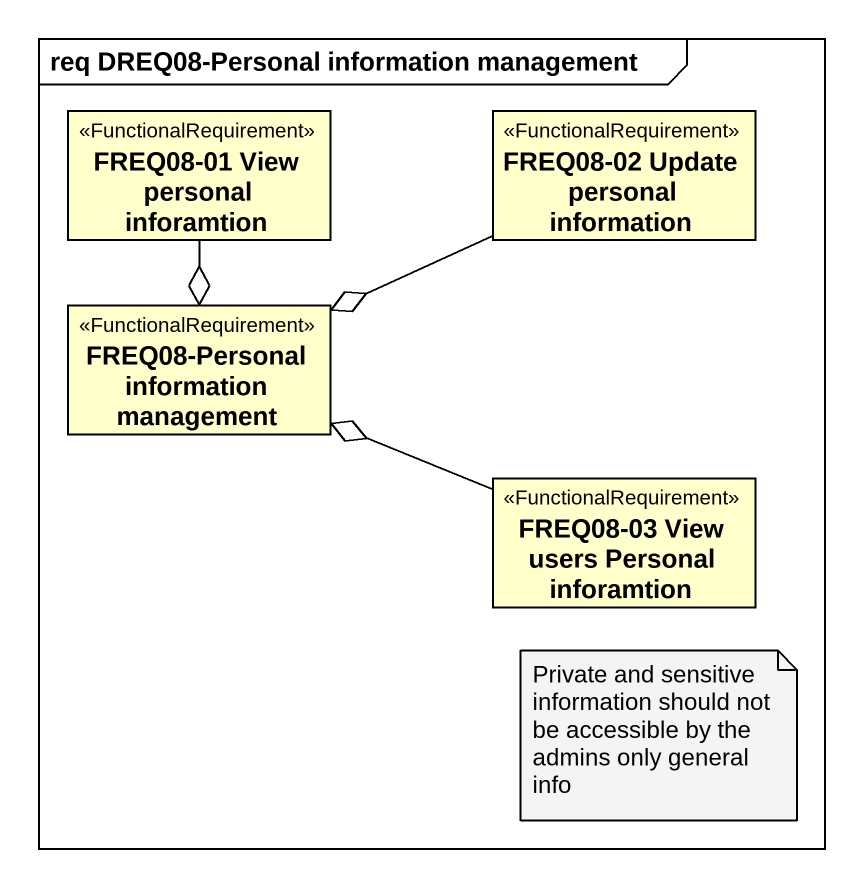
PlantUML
@startuml
mainframe req DREQ08-Personal information management
hide circle
hide empty members
class "FREQ08-01 View personal inforamtion" as FREQ08_01_View_personal <<FunctionalRequirement>>
class "FREQ08-02 Update personal information" as FREQ08_02_Update_personal <<FunctionalRequirement>>
class "FREQ08-Personal information management" as FREQ08_Personal_information <<FunctionalRequirement>>
class "FREQ08-03 View users Personal inforamtion" as FREQ08_03_View_users <<FunctionalRequirement>>
FREQ08_01_View_personal --o FREQ08_Personal_information
FREQ08_02_Update_personal -left-o FREQ08_Personal_information
FREQ08_03_View_users -left-o FREQ08_Personal_information
note as N1
  Private and sensitive information should not be accessible by the admins only general info
end note
@enduml
